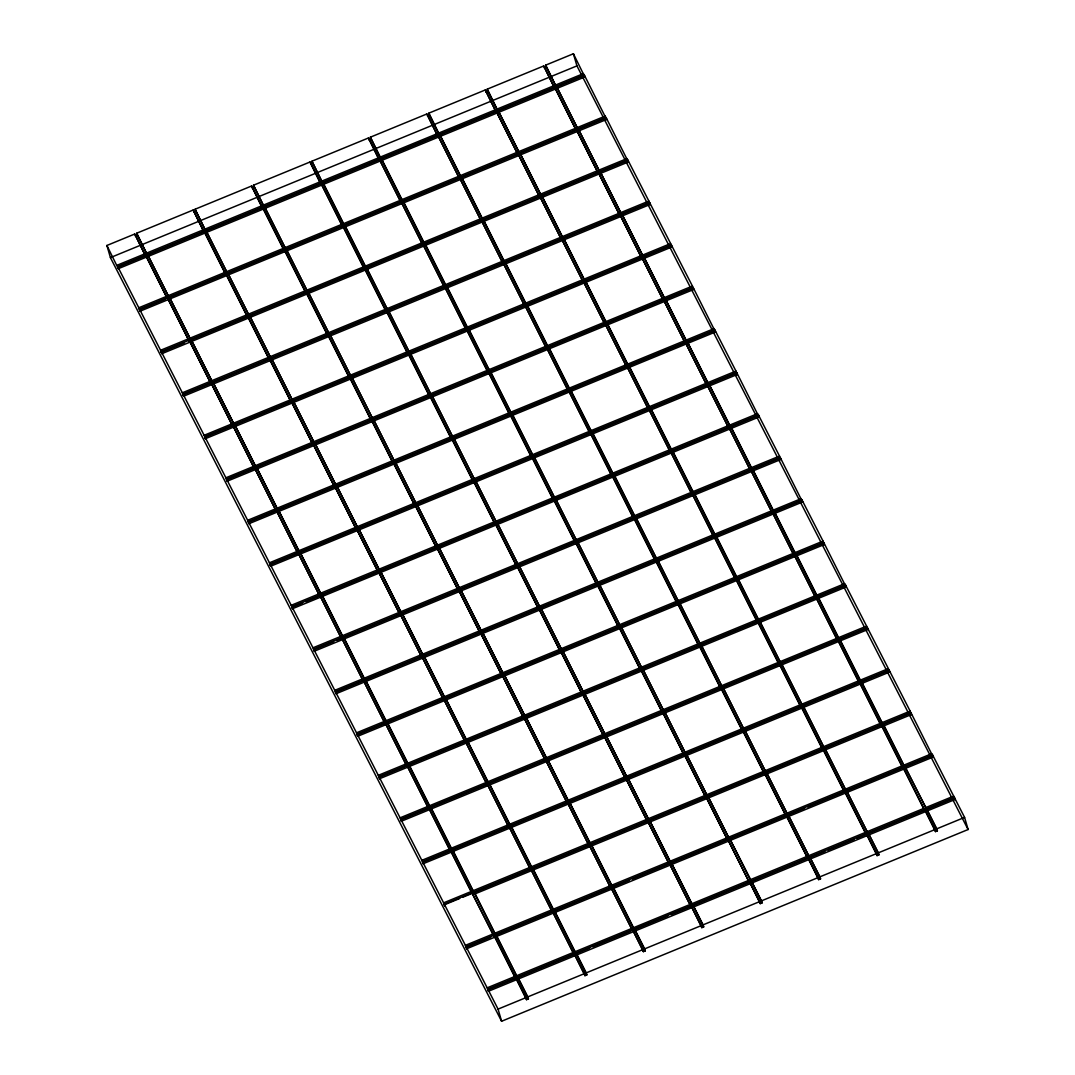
<?xml version="1.0" encoding="UTF-8"?>
<svg xmlns="http://www.w3.org/2000/svg" width="1075" height="1075" viewBox="0 0 1075 1075"><rect width="100%" height="100%" fill="white"/><g stroke="black" fill="none" stroke-linecap="round" stroke-linejoin="round"><path stroke-width="1.5" d="M954.398 797.502L954.99 799.531L488.467 991.257L487.889 989.228L515.745 977.78L526.522 999.683L528.416 998.903L517.639 977L574.171 953.767L584.948 975.67L586.843 974.891L576.066 952.988L632.597 929.754L643.374 951.657L645.269 950.878L634.492 928.975L691.023 905.741L701.8 927.658L703.695 926.878L692.918 904.962L749.45 881.742L760.227 903.645L762.121 902.866L751.344 880.962L807.876 857.729L818.639 879.632L820.548 878.853L809.771 856.95L866.302 833.716L877.066 855.619L878.96 854.84L868.197 832.937L924.728 809.703L935.492 831.607L937.387 830.827L926.623 808.924L954.398 797.502L964.584 817.39L968.105 829.524L501.595 1021.25L110.416 257.61L106.895 245.476L134.765 234.014L145.488 255.837L134.765 234.014M136.659 233.235L147.383 255.057L136.659 233.235L193.177 210.015L203.914 231.837L193.177 210.015M195.072 209.235L205.809 231.058L195.072 209.235L251.604 186.002L262.34 207.824L251.604 186.002M253.498 185.222L264.235 207.045L253.498 185.222L310.03 161.989L320.767 183.812L310.03 161.989M311.925 161.21L322.661 183.032L311.925 161.21L368.456 137.976L379.193 159.799L368.456 137.976M370.351 137.197L381.088 159.019L370.351 137.197L426.882 113.963L437.606 135.786L426.882 113.963M428.777 113.184L439.514 135.007L428.777 113.184L485.309 89.951L496.032 111.773L485.309 89.951M487.203 89.171L497.927 111.007L487.203 89.171L543.735 65.951L554.458 87.774L543.735 65.951M545.63 65.172L556.353 86.994L545.63 65.172L573.405 53.75L584.84 76.957L118.331 268.669L106.895 245.476M135.343 236.043L137.237 235.264M193.769 212.03L195.663 211.251M252.195 188.017L254.09 187.238M310.621 164.005L312.516 163.225M369.047 140.005L370.942 139.226M427.474 115.992L429.368 115.213M485.9 91.98L487.795 91.2M544.313 67.967L546.207 67.188M110.416 257.61L576.939 65.884L573.405 53.75M117.041 265.27L144.897 253.821M146.791 253.042L203.323 229.808M205.218 229.029L261.749 205.795M263.644 205.016L320.175 181.782M322.07 181.003L378.602 157.783M380.496 157.004L437.028 133.77M438.922 132.991L495.454 109.758M497.349 108.978L553.88 85.745M555.775 84.965L583.55 73.557M118.331 268.669L117.739 266.654L145.609 255.192L167.257 298.353L605.91 118.075L584.249 74.927L556.474 86.349L578.135 129.497L556.474 86.349M147.503 254.426L169.151 297.573L147.503 254.426L204.035 231.192L225.683 274.34L204.035 231.192M205.93 230.413L227.578 273.561L205.93 230.413L262.461 207.179L284.109 250.327L262.461 207.179M264.356 206.4L286.004 249.548L264.356 206.4L320.887 183.167L342.535 226.314L320.887 183.167M322.782 182.387L344.43 225.535L322.782 182.387L379.3 159.154L400.962 202.302L379.3 159.154M381.195 158.374L402.856 201.522L381.195 158.374L437.727 135.141L459.388 178.289L437.727 135.141M439.621 134.362L461.282 177.509L439.621 134.362L496.153 111.142L517.814 154.289L496.153 111.142M498.047 110.362L519.709 153.51L498.047 110.362L554.579 87.129L576.24 130.277L554.579 87.129M117.618 267.299L584.142 75.573M578.242 128.852L599.904 172L578.242 128.852L606.031 117.43L606.622 119.459L140.099 311.172L138.809 307.772L166.679 296.324M168.573 295.544L225.105 272.311M227 271.532L283.518 248.298M285.426 247.519L341.944 224.299M343.839 223.519L400.37 200.286M402.265 199.507L458.797 176.273M460.691 175.494L517.223 152.26M519.117 151.481L575.649 128.248M577.544 127.468L605.319 116.06M140.099 311.172L139.508 309.157L167.377 297.708L189.039 340.856L627.679 160.578L606.031 117.43M169.272 296.928L190.933 340.076L169.272 296.928L225.804 273.695L247.465 316.843L225.804 273.695M227.698 272.916L249.36 316.063L227.698 272.916L284.23 249.682L305.891 292.83L284.23 249.682M286.125 248.903L307.786 292.051L286.125 248.903L342.656 225.669L364.304 268.817L342.656 225.669M344.551 224.89L366.199 268.038L344.551 224.89L401.083 201.657L422.73 244.804L401.083 201.657M402.977 200.877L424.625 244.025L402.977 200.877L459.509 177.644L481.157 220.805L459.509 177.644M461.403 176.878L483.051 220.026L461.403 176.878L517.935 153.644L539.583 196.792L517.935 153.644M519.83 152.865L541.477 196.013L519.83 152.865L576.348 129.632L598.009 172.779L576.348 129.632M139.401 309.802L165.711 298.984M600.025 171.355L621.673 214.503L600.025 171.355L627.8 159.933L628.391 161.962L161.868 353.688L160.578 350.275L188.448 338.827M190.342 338.047L246.874 314.814M248.768 314.034L305.3 290.801M307.195 290.035L363.726 266.802M365.621 266.022L422.153 242.789M424.047 242.009L480.565 218.776M482.46 217.997L538.992 194.763M540.886 193.984L597.418 170.75M599.312 169.971L627.101 158.562M161.868 353.688L161.29 351.659L189.16 340.211L210.808 383.358L189.16 340.211M191.054 339.431L212.702 382.579L191.054 339.431L247.573 316.198L269.234 359.346L247.573 316.198M249.481 315.418L271.128 358.566L249.481 315.418L305.999 292.185L327.66 335.333L305.999 292.185M307.893 291.406L329.555 334.553L307.893 291.406L364.425 268.172L386.086 311.32L364.425 268.172M366.32 267.393L387.981 310.541L366.32 267.393L422.851 244.159L444.512 287.321L422.851 244.159M424.746 243.38L446.407 286.541L424.746 243.38L481.278 220.16L502.925 263.308L481.278 220.16M483.172 219.381L504.82 262.528L483.172 219.381L539.704 196.147L561.352 239.295L539.704 196.147M541.598 195.368L563.246 238.516L541.598 195.368L598.13 172.134L619.778 215.282L598.13 172.134M161.169 352.304L184.389 342.764M621.793 213.858L643.455 257.006L621.793 213.858L649.569 202.449L650.16 204.465L183.65 396.191L182.347 392.792L210.216 381.329M212.111 380.55L268.642 357.317M270.537 356.537L327.069 333.317M328.963 332.538L385.495 309.304M387.39 308.525L443.921 285.292M445.816 284.512L502.347 261.279M504.242 260.499L560.774 237.266M562.668 236.487L619.187 213.267M621.095 212.487L648.87 201.065L627.8 159.933M183.65 396.191L183.059 394.162L210.928 382.713L232.576 425.861L210.928 382.713M212.823 381.934L234.471 425.082L212.823 381.934L269.355 358.701L291.002 401.848L269.355 358.701M271.249 357.921L292.897 401.069L271.249 357.921L327.781 334.688L349.429 377.836L327.781 334.688M329.676 333.908L351.323 377.056L329.676 333.908L386.207 310.675L407.855 353.823L386.207 310.675M388.102 309.896L409.75 353.057L388.102 309.896L444.62 286.676L466.281 329.823L444.62 286.676M446.515 285.896L468.176 329.044L446.515 285.896L503.046 262.663L524.707 305.811L503.046 262.663M504.941 261.883L526.602 305.031L504.941 261.883L561.472 238.65L583.134 281.798L561.472 238.65M563.367 237.871L585.028 281.018L563.367 237.871L619.899 214.637L641.56 257.785L619.899 214.637M182.938 394.807L649.461 203.081L648.87 201.065M643.562 256.361L665.223 299.508L643.562 256.361L671.351 244.952L671.929 246.968L205.419 438.694L204.129 435.294L231.998 423.832M233.893 423.053L290.425 399.833M292.319 399.053L348.838 375.82M350.732 375.041L407.264 351.807M409.158 351.028L465.69 327.794M467.585 327.015L524.116 303.782M526.011 303.002L582.543 279.769M584.437 279.003L640.969 255.769M642.863 254.99L670.639 243.568L649.569 202.449M205.419 438.694L204.828 436.665L232.697 425.216L254.358 468.364L232.697 425.216M234.592 424.437L256.253 467.585L234.592 424.437L291.123 401.203L312.785 444.351L291.123 401.203M293.018 400.424L314.679 443.572L293.018 400.424L349.55 377.191L371.197 420.338L349.55 377.191M351.444 376.411L373.106 419.559L351.444 376.411L407.976 353.191L429.624 396.339L407.976 353.191M409.871 352.412L431.518 395.56L409.871 352.412L466.402 329.178L488.05 372.326L466.402 329.178M468.297 328.399L489.945 371.547L468.297 328.399L524.828 305.166L546.476 348.313L524.828 305.166M526.723 304.386L548.371 347.534L526.723 304.386L583.241 281.153L604.903 324.301L583.241 281.153M585.149 280.373L606.797 323.521L585.149 280.373L641.668 257.14L663.329 300.288L641.668 257.14M204.72 437.31L671.23 245.597L670.639 243.568M665.344 298.863L686.992 342.025L665.344 298.863L693.12 287.455L693.711 289.471L227.188 481.197L225.898 477.797L253.767 466.348M255.662 465.569L312.193 442.336M314.088 441.556L370.62 418.323M372.514 417.543L429.046 394.31M430.941 393.531L487.459 370.297M489.367 369.518L545.885 346.284M547.78 345.505L604.311 322.285M606.206 321.506L662.737 298.272M664.632 297.493L692.421 286.071L671.351 244.952M227.188 481.197L226.61 479.168L254.479 467.719L276.127 510.867L714.781 330.603L693.12 287.455M256.374 466.94L278.022 510.088L256.374 466.94L312.892 443.706L334.553 486.854L312.892 443.706M314.787 442.927L336.448 486.075L314.787 442.927L371.318 419.707L392.98 462.855L371.318 419.707M373.213 418.928L394.874 462.075L373.213 418.928L429.745 395.694L451.406 438.842L429.745 395.694M431.639 394.915L453.301 438.062L431.639 394.915L488.171 371.681L509.832 414.829L488.171 371.681M490.066 370.902L511.727 414.05L490.066 370.902L546.597 347.668L568.245 390.816L546.597 347.668M548.492 346.889L570.14 390.037L548.492 346.889L605.023 323.656L626.671 366.803L605.023 323.656M606.918 322.876L628.566 366.024L606.918 322.876L663.45 299.643L685.097 342.791L663.45 299.643M226.489 479.813L692.999 288.1L692.421 286.071M687.113 341.38L708.774 384.528L687.113 341.38L714.888 329.958L715.48 331.973L248.97 523.7L247.667 520.3L275.536 508.851M277.431 508.072L333.962 484.838M335.857 484.059L392.388 460.826M394.283 460.046L450.815 436.813M452.709 436.033L509.241 412.8M511.136 412.021L567.667 388.801M569.562 388.021L626.093 364.788M627.988 364.008L684.506 340.775M686.401 339.996L714.19 328.574M248.97 523.7L248.379 521.684L276.248 510.222L297.896 553.37L276.248 510.222M278.143 509.442L299.791 552.59L278.143 509.442L334.674 486.209L356.322 529.37L334.674 486.209M336.569 485.443L358.217 528.591L336.569 485.443L393.101 462.21L414.748 505.357L393.101 462.21M394.995 461.43L416.643 504.578L394.995 461.43L451.513 438.197L473.175 481.345L451.513 438.197M453.422 437.417L475.069 480.565L453.422 437.417L509.94 414.184L531.601 457.332L509.94 414.184M511.834 413.405L533.496 456.553L511.834 413.405L568.366 390.171L590.027 433.319L568.366 390.171M570.261 389.392L591.922 432.54L570.261 389.392L626.792 366.158L648.453 409.306L626.792 366.158M628.687 365.379L650.348 408.527L628.687 365.379L685.218 342.159L706.866 385.307L685.218 342.159M249.803 521.684L274.582 511.512M708.882 383.882L730.543 427.03L708.882 383.882L736.671 372.461L737.248 374.49L270.739 566.202L269.449 562.803L297.318 551.354M299.213 550.575L355.744 527.341M357.639 526.562L414.157 503.328M416.052 502.549L472.583 479.316M474.478 478.536L531.01 455.316M532.904 454.537L589.436 431.303M591.331 430.524L647.862 407.291M649.757 406.511L706.288 383.278M708.183 382.498L735.958 371.077L714.888 329.958M270.739 566.202L270.147 564.187L298.017 552.725L319.678 595.886L758.318 415.608L736.671 372.461M299.912 551.945L321.573 595.107L299.912 551.945L356.443 528.725L378.104 571.873L356.443 528.725M358.338 527.946L379.999 571.094L358.338 527.946L414.869 504.713L436.517 547.86L414.869 504.713M416.764 503.933L438.412 547.081L416.764 503.933L473.296 480.7L494.943 523.847L473.296 480.7M475.19 479.92L496.838 523.068L475.19 479.92L531.722 456.687L553.37 499.835L531.722 456.687M533.617 455.907L555.264 499.055L533.617 455.907L590.148 432.674L611.796 475.822L590.148 432.674M592.043 431.895L613.691 475.042L592.043 431.895L648.561 408.661L670.222 451.822L648.561 408.661M650.456 407.895L672.117 451.043L650.456 407.895L706.987 384.662L728.648 427.81L706.987 384.662M270.027 564.832L736.55 373.106L735.958 371.077M730.664 426.385L752.312 469.533L730.664 426.385L758.439 414.963L759.031 416.993L292.507 608.705L291.217 605.306L319.087 593.857M320.982 593.077L377.513 569.844M379.408 569.065L435.939 545.831M437.834 545.052L494.366 521.818M496.26 521.053L552.778 497.819M554.673 497.04L611.205 473.806M613.099 473.027L669.631 449.793M671.526 449.014L728.057 425.781M729.952 425.001L757.727 413.593M292.507 608.705L291.93 606.69L319.799 595.241L341.447 638.389L319.799 595.241M321.694 594.462L343.342 637.609L321.694 594.462L378.212 571.228L399.873 614.376L378.212 571.228M380.107 570.449L401.768 613.597L380.107 570.449L436.638 547.215L458.299 590.363L436.638 547.215M438.533 546.436L460.194 589.584L438.533 546.436L495.064 523.202L516.726 566.35L495.064 523.202M496.959 522.423L518.62 565.571L496.959 522.423L553.491 499.19L575.152 542.337L553.491 499.19M555.385 498.41L577.047 541.558L555.385 498.41L611.917 475.177L633.565 518.338L611.917 475.177M613.812 474.398L635.459 517.559L613.812 474.398L670.343 451.178L691.991 494.325L670.343 451.178M672.238 450.398L693.886 493.546L672.238 450.398L728.769 427.165L750.417 470.312L728.769 427.165M291.809 607.335L302.639 602.873M305.743 601.61L318.119 596.518M752.433 468.888L774.081 512.036L752.433 468.888L780.208 457.466L780.799 459.495L314.29 651.222L312.986 647.808L340.856 636.36M342.75 635.58L399.282 612.347M401.177 611.567L457.708 588.334M459.603 587.555L516.134 564.335M518.029 563.555L574.561 540.322M576.455 539.543L632.987 516.309M634.882 515.53L691.413 492.296M693.308 491.517L749.826 468.283M751.721 467.504L779.509 456.096L758.439 414.963M314.29 651.222L313.698 649.192L341.568 637.744L363.216 680.892L801.869 500.614L780.208 457.466M343.462 636.964L365.11 680.112L343.462 636.964L399.994 613.731L421.642 656.879L399.994 613.731M401.889 612.952L423.537 656.099L401.889 612.952L458.42 589.718L480.068 632.866L458.42 589.718M460.315 588.939L481.963 632.087L460.315 588.939L516.833 565.705L538.494 608.853L516.833 565.705M518.728 564.926L540.389 608.074L518.728 564.926L575.259 541.692L596.921 584.84L575.259 541.692M577.154 540.913L598.815 584.074L577.154 540.913L633.686 517.693L655.347 560.841L633.686 517.693M635.58 516.914L657.242 560.062L635.58 516.914L692.112 493.68L713.773 536.828L692.112 493.68M694.007 492.901L715.668 536.049L694.007 492.901L750.538 469.667L772.186 512.815L750.538 469.667M313.578 649.837L333.707 641.56M336.797 640.297L780.101 458.111L779.509 456.096M774.202 511.391L795.863 554.539L774.202 511.391L801.99 499.969L802.568 501.998L336.058 693.724L334.768 690.325L362.638 678.862M364.532 678.083L421.051 654.85M422.959 654.07L479.477 630.85M481.372 630.071L537.903 606.837M539.798 606.058L596.329 582.825M598.224 582.045L654.756 558.812M656.65 558.032L713.182 534.799M715.077 534.02L771.608 510.786M773.503 510.02L801.278 498.598M336.058 693.724L335.467 691.695L363.337 680.247L384.998 723.394L363.337 680.247M365.231 679.467L386.893 722.615L365.231 679.467L421.763 656.234L443.424 699.382L421.763 656.234M423.657 655.454L445.319 698.602L423.657 655.454L480.189 632.221L501.837 675.369L480.189 632.221M482.084 631.442L503.732 674.589L482.084 631.442L538.615 608.208L560.263 651.356L538.615 608.208M540.51 607.429L562.158 650.577L540.51 607.429L597.042 584.209L618.689 627.357L597.042 584.209M598.936 583.429L620.584 626.577L598.936 583.429L655.468 560.196L677.116 603.344L655.468 560.196M657.362 559.417L679.01 602.564L657.362 559.417L713.881 536.183L735.542 579.331L713.881 536.183M715.775 535.404L737.437 578.552L715.775 535.404L772.307 512.17L793.968 555.318L772.307 512.17M336.905 691.709L361.67 681.523M795.984 553.894L817.632 597.042L795.984 553.894L823.759 542.485L824.35 544.501L357.827 736.227L356.537 732.827L384.407 721.365M386.301 720.586L442.833 697.366M444.727 696.587L501.259 673.353M503.154 672.574L559.685 649.34M561.58 648.561L618.098 625.327M619.993 624.548L676.524 601.315M678.419 600.535L734.951 577.302M736.845 576.523L793.377 553.303M795.272 552.523L823.047 541.101L801.99 499.969M357.827 736.227L357.249 734.198L385.105 722.749L406.767 765.897L845.407 585.633L823.759 542.485M387.013 721.97L408.661 765.118L387.013 721.97L443.532 698.737L465.193 741.884L443.532 698.737M445.426 697.957L467.088 741.105L445.426 697.957L501.958 674.724L523.619 717.872L501.958 674.724M503.852 673.944L525.514 717.092L503.852 673.944L560.384 650.724L582.045 693.872L560.384 650.724M562.279 649.945L583.94 693.093L562.279 649.945L618.81 626.712L640.458 669.859L618.81 626.712M620.705 625.932L642.366 669.08L620.705 625.932L677.237 602.699L698.884 645.847L677.237 602.699M679.131 601.919L700.779 645.067L679.131 601.919L735.663 578.686L757.311 621.834L735.663 578.686M737.558 577.907L759.205 621.054L737.558 577.907L794.089 554.673L815.737 597.821L794.089 554.673M357.128 734.843L823.638 543.13L823.047 541.101M817.752 596.397L839.4 639.544L817.752 596.397L845.528 584.988L846.119 587.004L379.609 778.73L378.306 775.33L406.175 763.882M408.07 763.102L464.602 739.869M466.496 739.089L523.028 715.856M524.923 715.077L581.454 691.843M583.349 691.064L639.88 667.83M641.775 667.051L698.307 643.817M700.201 643.038L756.719 619.818M758.627 619.039L815.146 595.805M817.04 595.026L844.829 583.604M379.609 778.73L379.018 776.701L406.887 765.252L428.535 808.4L406.887 765.252M408.782 764.473L430.43 807.621L408.782 764.473L465.314 741.239L486.962 784.387L465.314 741.239M467.208 740.46L488.856 783.608L467.208 740.46L523.74 717.227L545.388 760.388L523.74 717.227M525.635 716.461L547.282 759.608L525.635 716.461L582.153 693.227L603.814 736.375L582.153 693.227M584.048 692.448L605.709 735.596L584.048 692.448L640.579 669.214L662.24 712.362L640.579 669.214M642.474 668.435L664.135 711.583L642.474 668.435L699.005 645.202L720.667 688.349L699.005 645.202M700.9 644.422L722.561 687.57L700.9 644.422L757.432 621.189L779.093 664.337L757.432 621.189M759.326 620.409L780.988 663.557L759.326 620.409L815.858 597.176L837.506 640.324L815.858 597.176M378.897 777.346L405.221 766.529M839.521 638.913L861.183 682.061L839.521 638.913L867.31 627.491L867.888 629.507L401.378 821.233L400.088 817.833L427.958 806.384M429.852 805.605L486.37 782.372M488.265 781.592L544.797 758.359M546.691 757.579L603.223 734.346M605.117 733.567L661.649 710.333M663.544 709.554L720.075 686.334M721.97 685.554L778.502 662.321M780.396 661.542L836.928 638.308M838.822 637.529L866.598 626.107L845.528 584.988M401.378 821.233L400.787 819.217L428.656 807.755L450.317 850.903L428.656 807.755M430.551 806.976L452.212 850.123L430.551 806.976L487.083 783.742L508.73 826.89L487.083 783.742M488.977 782.963L510.638 826.124L488.977 782.963L545.509 759.743L567.157 802.891L545.509 759.743M547.403 758.963L569.051 802.111L547.403 758.963L603.935 735.73L625.583 778.878L603.935 735.73M605.83 734.951L627.477 778.098L605.83 734.951L662.361 711.717L684.009 754.865L662.361 711.717M664.256 710.938L685.904 754.086L664.256 710.938L720.774 687.704L742.435 730.852L720.774 687.704M722.682 686.925L744.33 730.073L722.682 686.925L779.2 663.692L800.862 706.839L779.2 663.692M781.095 662.912L802.756 706.06L781.095 662.912L837.627 639.679L859.288 682.84L837.627 639.679M400.666 819.849L867.189 628.136L866.598 626.107M861.303 681.416L882.951 724.563L861.303 681.416L889.079 669.994L889.67 672.023L423.147 863.736L421.857 860.336L449.726 848.887M451.621 848.108L508.153 824.874M510.047 824.095L566.579 800.862M568.473 800.082L625.005 776.849M626.9 776.069L683.418 752.836M685.312 752.07L741.844 728.837M743.739 728.057L800.27 704.824M802.165 704.044L858.697 680.811M860.591 680.032L888.367 668.61L867.31 627.491M423.147 863.736L422.569 861.72L450.425 850.258L472.086 893.406L450.425 850.258M452.32 849.478L473.981 892.626L452.32 849.478L508.851 826.258L530.513 869.406L508.851 826.258M510.746 825.479L532.407 868.627L510.746 825.479L567.278 802.246L588.939 845.393L567.278 802.246M569.172 801.466L590.833 844.614L569.172 801.466L625.704 778.233L647.365 821.381L625.704 778.233M627.598 777.453L649.26 820.601L627.598 777.453L684.13 754.22L705.778 797.368L684.13 754.22M686.025 753.441L707.673 796.588L686.025 753.441L742.556 730.207L764.204 773.355L742.556 730.207M744.451 729.428L766.099 772.576L744.451 729.428L800.983 706.194L822.63 749.356L800.983 706.194M802.877 705.415L824.525 748.576L802.877 705.415L859.409 682.195L881.057 725.343L859.409 682.195M423.993 861.72L888.958 670.639L888.367 668.61M550.749 912.527L493.855 935.922L472.207 892.774L444.338 904.223L444.929 906.238L444.217 904.868L443.626 902.839L471.495 891.39M473.39 890.611L529.921 867.377M531.816 866.598L588.347 843.364M590.242 842.585L646.774 819.352M648.668 818.572L705.2 795.352M707.095 794.573L763.626 771.339M765.521 770.56L822.039 747.327M823.934 746.547L880.465 723.314M882.36 722.534L910.149 711.126L889.079 669.994M474.102 891.995L495.75 935.142L474.102 891.995L530.633 868.761L552.281 911.909L612.602 887.117L590.954 843.969L647.472 820.736L669.134 863.883L726.028 840.502M532.528 867.982L554.176 911.13L532.528 867.982L589.06 844.748L610.707 887.896L589.06 844.748M649.367 819.956L671.028 863.104L649.367 819.956L705.899 796.723L727.56 839.871L787.881 815.092L766.22 771.931L822.751 748.711L844.399 791.858L901.307 768.477M707.793 795.943L729.455 839.091L707.793 795.943L764.325 772.71L785.986 815.858L764.325 772.71M824.646 747.931L846.307 791.079L824.646 747.931L881.178 724.698L902.825 767.846L932.509 755.644L910.848 712.497L883.072 723.918L904.72 767.066L883.072 723.918M444.217 904.868L459.697 898.498M462.801 897.235L910.727 713.142L910.149 711.126M493.855 935.922L472.798 894.79L911.439 714.526L910.848 712.497M857.017 838.124L926.502 809.569L904.841 766.421L932.63 754.999L933.207 757.028L466.698 948.741L465.408 945.342L493.277 933.893M495.172 933.113L551.69 909.88M553.585 909.101L610.116 885.867M612.011 885.088L668.543 861.868M670.437 861.088L726.969 837.855M728.863 837.076L785.395 813.842M787.29 813.063L843.821 789.829M845.716 789.05L902.248 765.817M904.142 765.037L931.918 753.629M466.698 948.741L466.107 946.726L493.976 935.277L515.637 978.425L493.976 935.277M495.871 934.498L517.532 977.645L495.871 934.498L552.402 911.264L574.05 954.412L552.402 911.264M554.297 910.485L575.945 953.632L554.297 910.485L610.828 887.251L632.476 930.399L667.992 915.806M612.723 886.472L634.371 929.62L612.723 886.472L669.255 863.238L690.902 906.386L669.255 863.238M671.149 862.459L692.797 905.607L671.149 862.459L727.681 839.226L749.329 882.373L727.681 839.226M671.042 914.556L751.223 881.594L729.576 838.446L786.094 815.226L807.755 858.374L824.928 851.306M787.988 814.447L809.65 857.595L787.988 814.447L844.52 791.213L866.181 834.361L844.52 791.213M846.415 790.434L868.076 833.582L846.415 790.434L902.946 767.201L924.608 810.348L902.946 767.201M465.986 947.371L490.764 937.185M614.134 886.485L629.413 880.21M632.463 878.96L667.602 864.515M789.399 814.46L804.678 808.185M807.742 806.922L842.881 792.477M488.467 991.257L487.177 987.844L515.046 976.396M516.941 975.616L573.472 952.383M575.367 951.603L631.898 928.383M633.793 927.604L690.311 904.371M692.219 903.591L748.738 880.358M751.223 881.594L750.632 879.578L807.164 856.345M809.058 855.566L865.59 832.332M867.485 831.553L924.016 808.319M926.502 809.569L925.911 807.54L953.686 796.132L932.63 754.999M487.768 989.873L589.705 947.975M592.755 946.726L630.958 931.031M752.755 880.976L806.223 858.992M827.978 850.056L853.953 839.387M928.048 808.938L952.732 798.792M501.595 1021.25L498.061 1009.116L525.93 997.654L515.745 977.78M528.416 998.903L527.825 996.874L584.357 973.654L574.171 953.767M586.843 974.891L586.251 972.875L642.783 949.642L632.597 929.754M645.269 950.878L644.678 948.862L701.209 925.629L691.023 905.741M703.695 926.878L703.104 924.849L759.635 901.616L749.45 881.742M762.121 902.866L761.53 900.837L818.062 877.603L807.876 857.729M820.548 878.853L819.956 876.824L876.488 853.604L866.302 833.716M878.96 854.84L878.382 852.824L934.901 829.591L924.728 809.703M937.387 830.827L936.809 828.812L964.584 817.39M605.91 118.075L606.622 119.459M627.679 160.578L628.391 161.962M649.461 203.081L650.16 204.465M671.23 245.597L671.929 246.968M692.999 288.1L693.711 289.471M714.781 330.603L715.48 331.973M736.55 373.106L737.248 374.49M758.318 415.608L759.031 416.993M780.101 458.111L780.799 459.495M801.869 500.614L802.568 501.998M823.638 543.13L824.35 544.501M845.407 585.633L846.119 587.004M867.189 628.136L867.888 629.507M888.958 670.639L889.67 672.023M910.727 713.142L911.439 714.526M932.509 755.644L933.207 757.028M954.99 799.531L953.686 796.132M576.939 65.884L929.835 754.811M931.367 757.794L968.105 829.524M904.841 766.421L925.911 807.54M926.623 808.924L936.809 828.812M902.825 767.846L881.178 724.698M868.197 832.937L878.382 852.824M844.399 791.858L822.751 748.711M809.771 856.95L819.956 876.824M787.881 815.092L766.22 771.931M807.755 858.374L786.094 815.226M729.576 838.446L750.632 879.578M751.344 880.962L761.53 900.837M727.56 839.871L705.899 796.723M692.918 904.962L703.104 924.849M669.134 863.883L647.472 820.736M634.492 928.975L644.678 948.862M612.602 887.117L590.954 843.969M632.476 930.399L610.828 887.251M576.066 952.988L586.251 972.875M552.281 911.909L530.633 868.761M517.639 977L527.825 996.874M167.257 298.353L145.609 255.192M189.039 340.856L167.377 297.708M276.127 510.867L254.479 467.719M319.678 595.886L298.017 552.725M363.216 680.892L341.568 637.744M406.767 765.897L385.105 722.749M117.739 266.654L138.809 307.772M139.508 309.157L160.578 350.275M161.29 351.659L182.347 392.792M183.059 394.162L204.129 435.294M204.828 436.665L225.898 477.797M226.61 479.168L247.667 520.3M248.379 521.684L269.449 562.803M270.147 564.187L291.217 605.306M291.93 606.69L312.986 647.808M313.698 649.192L334.768 690.325M335.467 691.695L356.537 732.827M357.249 734.198L378.306 775.33M379.018 776.701L400.088 817.833M400.787 819.217L421.857 860.336M422.569 861.72L443.626 902.839M444.338 904.223L465.408 945.342M466.107 946.726L487.177 987.844M487.889 989.228L498.061 1009.116M934.901 829.591L935.492 831.607M876.488 853.604L877.066 855.619M818.062 877.603L818.639 879.632M584.249 74.927L584.84 76.957M759.635 901.616L760.227 903.645M701.209 925.629L701.8 927.658M642.783 949.642L643.374 951.657M584.357 973.654L584.948 975.67M525.93 997.654L526.522 999.683M472.207 892.774L472.798 894.79"/></g></svg>
